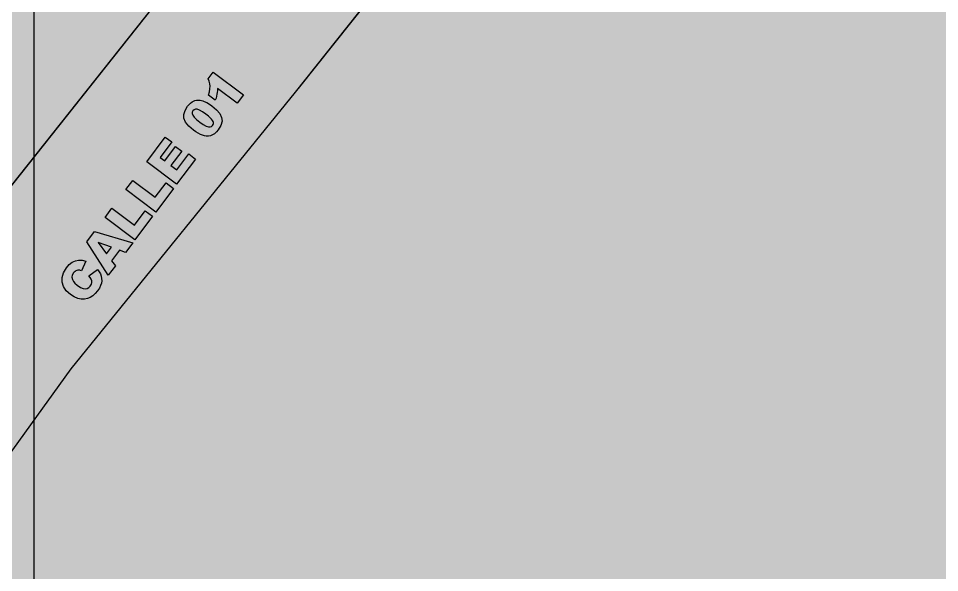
# Model space of a CAD drawing. Extents: x -5280327 to 29700, y -3925683 to 5564800.
# Drawn here: x 21023 to 23112, y 4503 to 5760 of the extents above; entities that cross this region are included whole.
import ezdxf

# ---------------------------------------------------------------- set-up
doc = ezdxf.new("R2010")
doc.units = 0
doc.linetypes.add('6', pattern=[2640.874023, 1320.437012, -1320.437012])
doc.layers.get('0').update_dxf_attribs({"linetype": 'CONTINUOUS'})
doc.layers.add('LOTES', color=7, linetype='CONTINUOUS')

msp = doc.modelspace()

# ---------------------------------------------------------------- linework, layer by layer
at = {"color": 7, "linetype": '6', "const_width": 10343.1}
msp.add_lwpolyline([(0, 29405.6), (24528.3, 0)], dxfattribs=at)
msp.add_lwpolyline([(0, 29405.6), (24528.3, 0)], dxfattribs=at)
at = {"color": 7}
msp.add_lwpolyline([(21709, 6264.8), (21615.4, 6411.8), (20728.2, 5763.4), (20987.5, 5356.2), (21709, 6264.8)], dxfattribs=at)
for points in [[(18722.2, 2788.5, 33030.9), (19098.3, 2197.9, 33030.9), (19556.1, 2521.4, 33030.9), (20189.6, 2982, 33030.9), (20652.1, 3355.2, 33030.9), (20930.5, 3577.5, 33030.9), (21190, 3806, 33030.9), (20805.4, 4355.8, 33030.9), (20779.6, 4416, 33030.9), (20799.3, 4489.4, 33030.9), (21142.3, 4965, 33030.9), (21651.2, 5592.5, 33030.9), (22126.1, 6189.9, 33030.9), (22856.2, 7079.7, 33030.9), (22774.6, 7470.1, 33030.9), (22780.6, 7770.2, 33030.9), (22783.7, 8211.5, 33030.9), (22850, 8761.7, 33030.9), (22890.1, 9444.6, 33030.9), (22922.2, 9932, 33030.9), (22937.4, 10412.6, 33030.9), (22852.5, 10630.9, 33030.9)], [(22935.4, 10416.9, 33050.6), (22929.2, 9943.4, 33050.6), (22903.5, 9557.4, 33050.6), (22866.3, 9077.3, 33050.6), (22845.1, 8643, 33050.6), (22806.5, 8407.3, 33050.6), (22783.5, 7938.3, 33050.6), (22786.7, 7468.7, 33050.6), (22854.8, 7078.6, 33050.6), (22179.8, 6256.9, 33050.6), (21657.6, 5600.6, 33050.6)], [(17635.3, 4495.5, 66061.7), (18499.5, 3138.3, 66061.7), (20519.6, 4767, 66061.7), (21709, 6264.8, 66061.7), (21170.5, 7110.5, 66061.7), (17635.3, 4495.5, 66061.7)], [(20519.6, 4767, 66061.7), (21709, 6264.8, 66061.7)], [(21464.8, 5637.9, -53726.3), (21533.6, 5586.3, -53726.2), (21519.3, 5567.3, -53726.2), (21474.2, 5601.1, -53726.3), (21474.2, 5601.1, -53726.3), (21474.1, 5596.4, -53726.3), (21473.8, 5592, -53726.3), (21473.2, 5587.9, -53726.3), (21473.2, 5587.9, -53726.3), (21472.3, 5583.7, -53726.3), (21471, 5579.1, -53726.3), (21469.2, 5574, -53726.3), (21453.8, 5585.5, -53726.3), (21453.8, 5585.5, -53726.3), (21456.1, 5593.1, -53726.3), (21457.3, 5599.9, -53726.3), (21457.6, 5606, -53726.3), (21457.6, 5606, -53726.3), (21456.9, 5611.7, -53726.3), (21455.4, 5617.1, -53726.3), (21453.1, 5622.4, -53726.3), (21464.8, 5637.9, -53726.3)], [(21420.2, 5506.2, -53726.3), (21420.2, 5506.2, -53726.3), (21409.2, 5515.6, -53726.3), (21401.9, 5524.7, -53726.3), (21398.4, 5533.4, -53726.3), (21398.4, 5533.4, -53726.3), (21398.2, 5542.1, -53726.3), (21400.9, 5551, -53726.3), (21406.6, 5560.4, -53726.3), (21406.6, 5560.4, -53726.3), (21410, 5564.5, -53726.3), (21413.3, 5567.8, -53726.3), (21416.7, 5570.3, -53726.3), (21416.7, 5570.3, -53726.3), (21420, 5572.1, -53726.3), (21423.2, 5573.4, -53726.3), (21426.4, 5574.2, -53726.3), (21426.4, 5574.2, -53726.3), (21429.5, 5574.5, -53726.3), (21432.5, 5574.6, -53726.3), (21435.4, 5574.3, -53726.3), (21435.4, 5574.3, -53726.3), (21438.2, 5573.7, -53726.3), (21441.2, 5572.8, -53726.3), (21444.3, 5571.6, -53726.3), (21444.3, 5571.6, -53726.3), (21450.2, 5568.8, -53726.3), (21455.9, 5565.5, -53726.3), (21461.5, 5561.7, -53726.3), (21461.5, 5561.7, -53726.3), (21472.1, 5552.6, -53726.3), (21479.6, 5543.8, -53726.3), (21483.8, 5535.2, -53726.3), (21483.8, 5535.2, -53726.3), (21484.6, 5526.5, -53726.3), (21482.1, 5517.2, -53726.3), (21476.2, 5507.3, -53726.3), (21476.2, 5507.3, -53726.3), (21471.9, 5502.2, -53726.3), (21467.5, 5498.3, -53726.3), (21463.1, 5495.6, -53726.3), (21463.1, 5495.6, -53726.3), (21458.5, 5493.8, -53726.3), (21453.7, 5493, -53726.3), (21448.6, 5492.9, -53726.3), (21448.6, 5492.9, -53726.3), (21444.7, 5493.5, -53726.3), (21440.4, 5494.8, -53726.3), (21435.6, 5496.8, -53726.3), (21435.6, 5496.8, -53726.3), (21430.5, 5499.4, -53726.3), (21425.4, 5502.5, -53726.3), (21420.2, 5506.2, -53726.3)], [(21434.2, 5524.8, -53726.3), (21442.1, 5519.3, -53726.3), (21448.6, 5515.6, -53726.3), (21453.6, 5513.8, -53726.3), (21453.6, 5513.8, -53726.3), (21457.6, 5513.6, -53726.3), (21460.8, 5514.7, -53726.3), (21463.3, 5516.9, -53726.3), (21463.3, 5516.9, -53726.3), (21464.5, 5518.9, -53726.3), (21465, 5521.1, -53726.3), (21465, 5523.4, -53726.3), (21465, 5523.4, -53726.3), (21464.4, 5525.9, -53726.3), (21463.1, 5528.5, -53726.3), (21461, 5531.3, -53726.3), (21461, 5531.3, -53726.3), (21458, 5534.4, -53726.3), (21453.7, 5538.1, -53726.3), (21448.2, 5542.4, -53726.3), (21448.2, 5542.4, -53726.3), (21440, 5548.1, -53726.3), (21433.4, 5551.9, -53726.3), (21428.4, 5553.7, -53726.3), (21428.4, 5553.7, -53726.3), (21424.5, 5553.9, -53726.3), (21421.2, 5552.7, -53726.3), (21418.6, 5550.3, -53726.3), (21418.6, 5550.3, -53726.3), (21417, 5547.1, -53726.3), (21416.9, 5543.7, -53726.3), (21418.3, 5540, -53726.3), (21418.3, 5540, -53726.3), (21421.5, 5535.8, -53726.3), (21426.8, 5530.8, -53726.3), (21434.2, 5524.8, -53726.3)], [(21314, 5434.5, -53726.3), (21356, 5490.6, -53726.3), (21370.5, 5479.7, -53726.3), (21344.2, 5444.6, -53726.3), (21354.9, 5436.6, -53726.3), (21379.3, 5469.1, -53726.3), (21393.2, 5458.8, -53726.3), (21368.7, 5426.2, -53726.3), (21382.1, 5416.2, -53726.3), (21409.2, 5452.3, -53726.3), (21424.5, 5440.8, -53726.3), (21381.7, 5383.7, -53726.3), (21314, 5434.5, -53726.3)], [(21266.7, 5371.5, -53726.4), (21282.4, 5392.4, -53726.4), (21333.4, 5354.1, -53726.3), (21357.9, 5386.8, -53726.3), (21374.6, 5374.3, -53726.3), (21334.4, 5320.7, -53726.3), (21266.7, 5371.5, -53726.4)], [(21219.4, 5308.4, -53726.4), (21235.1, 5329.3, -53726.4), (21286.1, 5291, -53726.3), (21310.6, 5323.7, -53726.3), (21327.3, 5311.2, -53726.3), (21287.1, 5257.6, -53726.3), (21219.4, 5308.4, -53726.4)], [(21252, 5234.1, -53726.4), (21234.1, 5210.3, -53726.4), (21242.8, 5198.6, -53726.4), (21226.8, 5177.2, -53726.4), (21178.2, 5253.4, -53726.4), (21195.3, 5276.3, -53726.4), (21282.1, 5250.9, -53726.3), (21265.7, 5229, -53726.3), (21252, 5234.1, -53726.4)], [(21204.1, 5251.5, -53726.4), (21222.9, 5225.8, -53726.4), (21234.1, 5240.7, -53726.4), (21204.1, 5251.5, -53726.4)], [(21182.9, 5176.3, -53726.4), (21202.2, 5190.5, -53726.4), (21202.2, 5190.5, -53726.4), (21205.9, 5185.4, -53726.4), (21208.8, 5180.2, -53726.4), (21210.7, 5175, -53726.4), (21210.7, 5175, -53726.4), (21211.7, 5169.8, -53726.4), (21211.9, 5164.5, -53726.4), (21211.1, 5159.3, -53726.4), (21211.1, 5159.3, -53726.4), (21209.4, 5153.9, -53726.4), (21206.5, 5148.3, -53726.4), (21202.5, 5142.3, -53726.4), (21202.5, 5142.3, -53726.4), (21197, 5135.7, -53726.4), (21191.4, 5130.5, -53726.4), (21185.8, 5126.7, -53726.4), (21185.8, 5126.7, -53726.4), (21179.7, 5124.3, -53726.4), (21173, 5123.1, -53726.4), (21165.4, 5123.1, -53726.4), (21165.4, 5123.1, -53726.4), (21157.4, 5124.7, -53726.4), (21149.2, 5128.2, -53726.4), (21140.9, 5133.5, -53726.4), (21140.9, 5133.5, -53726.4), (21131.3, 5142.3, -53726.4), (21124.9, 5151.7, -53726.4), (21121.8, 5161.8, -53726.4), (21121.8, 5161.8, -53726.4), (21121.8, 5172.4, -53726.4), (21125.2, 5183.1, -53726.4), (21131.7, 5193.9, -53726.4), (21131.7, 5193.9, -53726.4), (21138.2, 5201.4, -53726.4), (21145, 5206.8, -53726.4), (21152, 5210.1, -53726.4), (21152, 5210.1, -53726.4), (21159.4, 5211.5, -53726.4), (21167.4, 5211.2, -53726.4), (21176, 5209.1, -53726.4), (21166.3, 5187.5, -53726.4), (21166.3, 5187.5, -53726.4), (21163.9, 5188.3, -53726.4), (21161.9, 5188.7, -53726.4), (21160.2, 5188.9, -53726.4), (21160.2, 5188.9, -53726.4), (21157.8, 5188.8, -53726.4), (21155.5, 5188.2, -53726.4), (21153.3, 5187.4, -53726.4), (21153.3, 5187.4, -53726.4), (21151.3, 5186.2, -53726.4), (21149.4, 5184.6, -53726.4), (21147.7, 5182.7, -53726.4), (21147.7, 5182.7, -53726.4), (21145.1, 5177.8, -53726.4), (21144.3, 5172.8, -53726.4), (21145.3, 5167.5, -53726.4), (21145.3, 5167.5, -53726.4), (21147.5, 5163.4, -53726.4), (21151.2, 5159.1, -53726.4), (21156.5, 5154.6, -53726.4), (21156.5, 5154.6, -53726.4), (21163.5, 5149.9, -53726.4), (21169.5, 5147.2, -53726.4), (21174.5, 5146.4, -53726.4), (21174.5, 5146.4, -53726.4), (21178.8, 5147.3, -53726.4), (21182.6, 5149.4, -53726.4), (21185.9, 5152.9, -53726.4), (21185.9, 5152.9, -53726.4), (21188.3, 5156.9, -53726.4), (21189.4, 5160.7, -53726.4), (21189.3, 5164.5, -53726.4), (21189.3, 5164.5, -53726.4), (21188.1, 5168.3, -53726.4), (21186, 5172.2, -53726.4), (21182.9, 5176.3, -53726.4)]]:
    msp.add_polyline3d(points, dxfattribs=at)
at = {"layer": 'Cuadricula Coordenadas', "color": 7}
msp.add_lwpolyline([(21058.7, 389.8), (21058.7, 12938.4)], dxfattribs=at)
at = {"layer": 'LOTES', "color": 7}
for points in [[(18722.2, 2788.5, 66061.7), (19098.3, 2197.9, 66061.7), (19556.1, 2521.4, 66061.7), (20189.6, 2982, 66061.7), (20652.1, 3355.2, 66061.7), (20930.5, 3577.5, 66061.7), (21190, 3806, 66061.7), (20805.4, 4355.8, 66061.7), (20779.6, 4416, 66061.7), (20799.3, 4489.4, 66061.7), (21142.3, 4965, 66061.7), (21651.2, 5592.5, 66061.7), (22126.1, 6189.9, 66061.7), (22856.2, 7079.7, 66061.7), (22774.6, 7470.1, 66061.7), (22780.6, 7770.2, 66061.7), (22783.7, 8211.5, 66061.7), (22850, 8761.7, 66061.7), (22890.1, 9444.6, 66061.7), (22922.2, 9932, 66061.7), (22937.4, 10412.6, 66061.7), (22852.5, 10630.9, 66061.7)], [(21615.4, 6411.8, 33030.9), (20284.6, 5439.2, 33030.9), (20626.7, 4901.9, 33030.9), (21709, 6264.8, 33030.9)], [(21709, 6264.8, 33030.9), (21615.4, 6411.8, 33030.9), (20284.6, 5439.2, 33030.9), (20626.7, 4901.9, 33030.9), (21709, 6264.8, 33030.9)]]:
    msp.add_polyline3d(points, dxfattribs=at)

doc.saveas('drawing.dxf')
